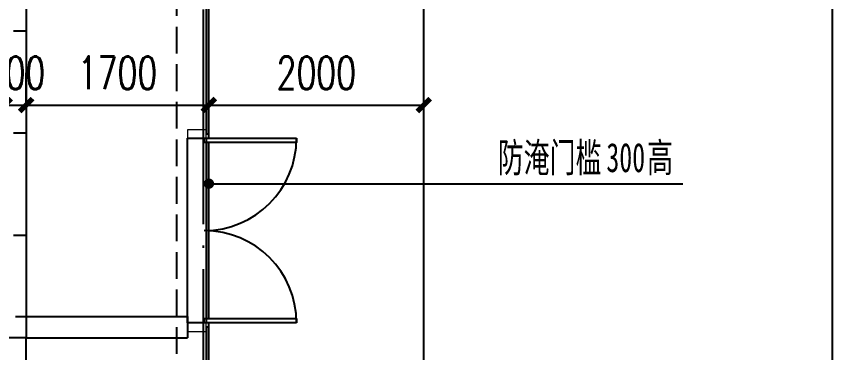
# Model space of a CAD drawing. Header units: millimetres. Extents: x 12325263 to 13848842, y -1463133 to 573208.
# Drawn here: x 12602558 to 12610306, y -622122 to -618993 of the extents above; entities that cross this region are included whole.
import ezdxf

# ---------------------------------------------------------------- set-up
doc = ezdxf.new("R2010")
doc.units = ezdxf.units.MM
doc.header["$LTSCALE"] = 1000
for name, pattern in [('ACAD_ISO02W100', [15, 12, -3]), ('DASH', [0.35, 0.25, -0.1]), ('DASHED2', [0.375, 0.25, -0.125]), ('DOTE', [2.42, 2, -0.2, 0.02, -0.2])]:
    doc.linetypes.add(name, pattern=pattern)
for name, color, linetype in [('20210729mva复核', 1, 'Continuous'), ('A-ANNO-DIMS', 83, 'Continuous'), ('A-AXIS', 16, 'DOTE'), ('A-DETL-0001', 1, 'Continuous'), ('A-GLAZ', 4, 'Continuous'), ('A-WALL', 5, 'Continuous'), ('A-WALL-PATT', 8, 'Continuous'), ('AXIS', 3, 'Continuous'), ('PUB_TEXT', 7, 'Continuous'), ('夹层', 35, 'Continuous'), ('投影线', 6, 'ACAD_ISO02W100'), ('结构边线', 21, 'DASH')]:
    doc.layers.add(name, color=color, linetype=linetype)
for name, color, linetype, lineweight in [('A-DOOR-PROJ', 1, 'Continuous', 25), ('A-FLOR-PROJ', 2, 'Continuous', 25), ('A-GENM', 2, 'Continuous', 70), ('A-GENM-PROJ', 2, 'Continuous', 25), ('A-GLAZ-MULL', 4, 'Continuous', 13), ('A-GLAZ-MULL-PROJ', 2, 'Continuous', 13), ('A-GLAZ-PROJ', 2, 'Continuous', 25), ('Detail Items', 7, 'Continuous', 25)]:
    doc.layers.add(name, color=color, linetype=linetype, lineweight=lineweight)
doc.styles.add('_TCH_DIM_T3', font='SIMPLEX.shx', dxfattribs={"width": 0.705882, "bigfont": 'GBCBIG.shx'})
doc.styles.add('宋体', font='', dxfattribs={"width": 0.65})
doc.styles.get('宋体').set_extended_font_data('SimSun')
doc.dimstyles.new('_TCH_ARCH&&120', dxfattribs={"dimtxt": 306, "dimasz": 120, "dimexe": 300, "dimexo": 360, "dimgap": 147, "dimtad": 1, "dimdec": 0, "dimzin": 0, "dimdsep": 46, "dimtxsty": '_TCH_DIM_T3', "dimblk": 'ARCHTICK', "dimcen": 0.09, "dimclrt": 7, "dimazin": 2, "dimtfac": 1, "dimtdec": 0, "dimtix": 1, "dimtmove": 2, "dimatfit": 3, "dimfxl": 1, "dimfxlon": 1, "dimtolj": 1, "dimtzin": 0, "dimarcsym": 0})

# ---------------------------------------------------------------- blocks, each defined once
blk = doc.blocks.new('A$C53F769B7')
at = {"layer": '20210729mva复核', "color": 8}
blk.add_line((80579.6, 55638.5), (80579.6, 31125.4), dxfattribs=at)
blk = doc.blocks.new('System Panel - G2-4279687-810_L1 SE')
at = {"layer": 'A-GLAZ'}
for p, q in [((-610, 0), (610, 0)), ((610, 25), (-609.7, 25)), ((610, 0), (610, 25))]:
    blk.add_line(p, q, dxfattribs=at)
blk = doc.blocks.new('System Panel - G2-V4-810_L1 SE')
at = {"layer": 'A-GLAZ'}
for p, q in [((610, 25), (-610, 25)), ((-610, 25), (-610, 0)), ((-610, 0), (610, 0)), ((610, 0), (610, 25))]:
    blk.add_line(p, q, dxfattribs=at)
blk = doc.blocks.new('Curtain Wall-Dbl_Inswing Glaz - Clear Glass w_Frame-4280152-810_L1 SE')
at = {"layer": 'Detail Items'}
for p, q in [((-860, 44.4), (-820, 44.4)), ((-860, -815.6), (-860, 44.4)), ((-820, 44.4), (-820, -815.6)), ((820, 44.4), (860, 44.4)), ((820, -815.6), (820, 44.4)), ((860, 44.4), (860, -815.6)), ((-820, -815.6), (-860, -815.6)), ((860, -815.6), (820, -815.6))]:
    blk.add_line(p, q, dxfattribs=at)
for centre, start, end in [((-860, 44.4), 270, 360), ((860, 44.4), 180, 270)]:
    blk.add_arc(centre, 860, start, end, dxfattribs=at)
blk = doc.blocks.new('Rectangular Mullion - 80 X 200mm-4274239-810_L1 SE')
at = {"layer": 'A-GLAZ-MULL'}
for p, q in [((-40, -25), (40, -25)), ((-40, -200), (-40, -44.45)), ((40, -25), (40, -200)), ((40, -200), (-40, -200))]:
    blk.add_line(p, q, dxfattribs=at)
blk = doc.blocks.new('Rectangular Mullion - 80 X 200mm-V5-810_L1 SE')
at = {"layer": 'A-GLAZ-MULL'}
for p, q in [((-40, -25), (40, -25)), ((-40, -200), (-40, -25)), ((40, -44.45), (40, -200)), ((40, -200), (-40, -200))]:
    blk.add_line(p, q, dxfattribs=at)
blk = doc.blocks.new('E L1 CANOPY1 - E L1 CANOPY-4298652-810_L1 SE')
at = {"layer": 'A-GENM'}
for p, q in [((-14850, 34620.2), (-15650.1, 34620.2)), ((-15850, 34520.2), (-14850, 34520.2)), ((-14850, 30280.2), (-15650.1, 30280.2)), ((-15850, 30180.2), (-14850, 30180.2))]:
    blk.add_line(p, q, dxfattribs=at)
blk = doc.blocks.new('asdfadsgfd')
at = {"layer": 'A-DETL-0001'}
blk.add_line((18297.5, 4395.9), (22537.7, 4395.9), dxfattribs=at)
at = {"layer": 'A-FLOR-PROJ'}
for p, q in [((19517.4, 6395.9), (19557.4, 6395.9)), ((19597.4, 6395.9), (21237.4, 6395.9)), ((21277.4, 6395.9), (21317.4, 6395.9))]:
    blk.add_line(p, q, dxfattribs=at)
at = {"layer": 'A-DOOR-PROJ'}
blk.add_blockref('Curtain Wall-Dbl_Inswing Glaz - Clear Glass w_Frame-4280152-810_L1 SE', (20417.4, 6395.9), dxfattribs=at)
at = {"layer": 'A-GENM-PROJ', "rotation": 270}
blk.add_blockref('E L1 CANOPY1 - E L1 CANOPY-4298652-810_L1 SE', (-11982.6, -9254.1), dxfattribs=at)
at = {"layer": 'A-GLAZ-MULL-PROJ', "extrusion": (0, 0, -1), "rotation": 180}
for name, p in [('Rectangular Mullion - 80 X 200mm-V5-810_L1 SE', (-19517.4, 6395.9)), ('Rectangular Mullion - 80 X 200mm-4274239-810_L1 SE', (-21317.4, 6395.9))]:
    blk.add_blockref(name, p, dxfattribs=at)
at = {"layer": 'A-GLAZ-PROJ'}
for name, p in [('System Panel - G2-4279687-810_L1 SE', (18907.4, 6395.9)), ('System Panel - G2-V4-810_L1 SE', (21927.4, 6395.9))]:
    blk.add_blockref(name, p, dxfattribs=at)
blk = doc.blocks.new('qlzw')
at = {"layer": 'A-AXIS'}
blk.add_line((12470866.8, 979489.8), (12470866.8, 1082089.8), dxfattribs=at)
blk = doc.blocks.new('_ArchTick')
at = {"color": 0, "linetype": 'ByBlock', "const_width": 0.4}
blk.add_lwpolyline([(-0.5, -0.5), (0.5, 0.5)], dxfattribs=at)
blk = doc.blocks.new('*D2325')
at = {"layer": 'A-ANNO-DIMS', "color": 0, "lineweight": -2, "transparency": 16777216}
for p, q in [((12604346.8, -619818.2), (12604346.8, -619517.2)), ((12606346.8, -619818.2), (12606346.8, -619517.2)), ((12604346.8, -619817.2), (12606346.8, -619817.2))]:
    blk.add_line(p, q, dxfattribs=at)
at = {"layer": 'Defpoints', "color": 0, "transparency": 16777216}
for p in [(12606346.8, -619817.2), (12604346.8, -620486.8), (12606346.8, -620486.8)]:
    blk.add_point(p, dxfattribs=at)
at = {"layer": 'A-ANNO-DIMS', "color": 0, "lineweight": -2, "transparency": 16777216, "xscale": 120, "yscale": 120, "zscale": 120, "rotation": 180}
blk.add_blockref('_ArchTick', (12604346.8, -619817.2), dxfattribs=at)
at = {"layer": 'A-ANNO-DIMS', "color": 0, "lineweight": -2, "transparency": 16777216, "xscale": 120, "yscale": 120, "zscale": 120}
blk.add_blockref('_ArchTick', (12606346.8, -619817.2), dxfattribs=at)
at = {"layer": 'A-ANNO-DIMS', "color": 7, "transparency": 16777216, "insert": (12605346.8, -619517.2), "char_height": 306, "attachment_point": 5, "style": '_TCH_DIM_T3'}
blk.add_mtext('\\A1;2000', dxfattribs=at)
blk = doc.blocks.new('*D2326')
at = {"layer": 'A-ANNO-DIMS', "color": 0, "lineweight": -2, "transparency": 16777216}
for p, q in [((12602646.8, -619818.2), (12602646.8, -619517.2)), ((12604346.8, -619818.2), (12604346.8, -619517.2)), ((12602646.8, -619817.2), (12604346.8, -619817.2))]:
    blk.add_line(p, q, dxfattribs=at)
at = {"layer": 'Defpoints', "color": 0, "transparency": 16777216}
for p in [(12604346.8, -619817.2), (12602646.8, -620486.8), (12604346.8, -620486.8)]:
    blk.add_point(p, dxfattribs=at)
at = {"layer": 'A-ANNO-DIMS', "color": 0, "lineweight": -2, "transparency": 16777216, "xscale": 120, "yscale": 120, "zscale": 120, "rotation": 180}
blk.add_blockref('_ArchTick', (12602646.8, -619817.2), dxfattribs=at)
at = {"layer": 'A-ANNO-DIMS', "color": 0, "lineweight": -2, "transparency": 16777216, "xscale": 120, "yscale": 120, "zscale": 120}
blk.add_blockref('_ArchTick', (12604346.8, -619817.2), dxfattribs=at)
at = {"layer": 'A-ANNO-DIMS', "color": 7, "transparency": 16777216, "insert": (12603496.8, -619517.2), "char_height": 306, "attachment_point": 5, "style": '_TCH_DIM_T3'}
blk.add_mtext('\\A1;1700', dxfattribs=at)
blk = doc.blocks.new('*D2327')
at = {"layer": 'A-ANNO-DIMS', "color": 0, "lineweight": -2, "transparency": 16777216}
for p, q in [((12602446.8, -619818.2), (12602446.8, -619517.2)), ((12602646.8, -619818.2), (12602646.8, -619517.2)), ((12602446.8, -619817.2), (12602326.8, -619817.2)), ((12602446.8, -619817.2), (12602646.8, -619817.2)), ((12602646.8, -619817.2), (12602766.8, -619817.2))]:
    blk.add_line(p, q, dxfattribs=at)
at = {"layer": 'Defpoints', "color": 0, "transparency": 16777216}
for p in [(12602646.8, -619817.2), (12602446.8, -620486.8), (12602646.8, -620486.8)]:
    blk.add_point(p, dxfattribs=at)
at = {"layer": 'A-ANNO-DIMS', "color": 0, "lineweight": -2, "transparency": 16777216, "xscale": 120, "yscale": 120, "zscale": 120}
blk.add_blockref('_ArchTick', (12602446.8, -619817.2), dxfattribs=at)
at = {"layer": 'A-ANNO-DIMS', "color": 0, "lineweight": -2, "transparency": 16777216, "xscale": 120, "yscale": 120, "zscale": 120, "rotation": 180}
blk.add_blockref('_ArchTick', (12602646.8, -619817.2), dxfattribs=at)
at = {"layer": 'A-ANNO-DIMS', "color": 7, "transparency": 16777216, "insert": (12602546.8, -619517.2), "char_height": 306, "attachment_point": 5, "style": '_TCH_DIM_T3'}
blk.add_mtext('\\A1;200', dxfattribs=at)

msp = doc.modelspace()

# ---------------------------------------------------------------- hatches: boundary and pattern name
at = {"layer": 'A-WALL-PATT'}
h = msp.add_hatch(dxfattribs=at)
h.set_pattern_fill('ANSI37', color=252, scale=150)
h.set_pattern_definition([(45, (-400000, 0), (-168.3798023, 168.3798023), []), (135, (-400000, 0), (-168.3798023, -168.3798023), [])])
edge = h.paths.add_edge_path()
edge.add_line((12617170, -539458), (12627664.7, -539458))
edge.add_line((12627664.7, -539458), (12617498.2, -546587.6))
edge.add_line((12617498.2, -546587.6), (12598406.6, -559976.1))
edge.add_line((12598406.6, -559976.1), (12585091.3, -540989.1))
edge.add_line((12585091.3, -540989.1), (12584144.7, -541197.3))
edge.add_line((12584144.7, -541197.3), (12583864.1, -542803.9))
edge.add_arc((12578880.4, -541928.7), 5060, 269.14738, 350.03971, ccw=False)
edge.add_arc((12578698.9, -554127.5), 7140.2, 89.14809, 125.03345)
edge.add_line((12574600, -548281), (12560037.5, -558490.6))
edge.add_line((12560037.5, -558490.6), (12559927.1, -558471.2))
edge.add_line((12559927.1, -558471.2), (12559927.1, -564050))
edge.add_line((12559927.1, -564050), (12558858.8, -564810))
edge.add_line((12558858.8, -564810), (12559927.1, -566333.2))
edge.add_line((12559927.1, -566333.2), (12559927.6, -588159))
edge.add_line((12559927.6, -588159), (12558263.3, -589586.8))
edge.add_line((12558263.3, -589586.8), (12557796.8, -589586.8))
edge.add_line((12557796.8, -589586.8), (12557796.8, -598151.2))
edge.add_line((12557796.8, -598151.2), (12560482.1, -600836.4))
edge.add_arc((12552451.5, -592361.2), 11675.6, 270.02561, 313.45682, ccw=False)
edge.add_line((12552456.7, -604036.8), (12551424.9, -604036.8))
edge.add_arc((12551424.9, -607536.8), 3500, 90, 186.80534)
edge.add_line((12547949.6, -607951.5), (12549871.4, -624055.3))
edge.add_line((12549871.4, -624055.3), (12550966.8, -633201.5))
edge.add_line((12550966.8, -633201.5), (12550966.8, -643886.8))
edge.add_line((12550966.8, -643886.8), (12550966.8, -653386.8))
edge.add_line((12550966.8, -653386.8), (12614072.2, -653386.8))
edge.add_line((12614072.2, -653386.8), (12616970.5, -653386.8))
edge.add_arc((12639113.3, -663769.1), 24455.9, 154.87893, 159.83059)
edge.add_arc((12619069.5, -656056.1), 3000, 166.12633, 249.14639)
edge.add_arc((12632240.8, -621479.9), 40000, 249.14639, 262.18067)
edge.add_line((12626798.8, -661108), (12526241.6, -661108))
edge.add_line((12526241.6, -661108), (12526241.6, -616108))
edge.add_line((12526241.6, -616108), (12504241.6, -616108))
edge.add_line((12504241.6, -616108), (12504241.6, -539458))
edge.add_line((12504241.6, -539458), (12586460, -539458))
edge.add_line((12586460, -539458), (12617170, -539458))
at = {"layer": '夹层'}
h = msp.add_hatch(dxfattribs=at)
h.set_pattern_fill('CROSS', color=256, scale=300)
h.set_pattern_definition([(0, (0, 0), (476.25, 476.25), [238.125, -714.375]), (90, (119.06, -119.06), (-476.25, 476.25), [238.125, -714.375])])
h.paths.add_polyline_path([(12596996.8, -604186.8), (12604046.8, -604186.8), (12604046.8, -611586.8), (12602646.8, -611586.8), (12602646.8, -621986.8), (12596996.8, -621986.8)])

# ---------------------------------------------------------------- linework, layer by layer
msp.add_lwpolyline([(12604146.8, -620126.9), (12604321.8, -620126.9), (12604321.8, -621846.9), (12604146.8, -621846.9)], close=True)
at = {"layer": 'A-WALL'}
for p, q in [((12602546.8, -621786.8), (12604147.2, -621786.8)), ((12604147.2, -621786.8), (12604147.2, -621986.8)), ((12602646.8, -628536.8), (12602646.8, -621986.8)), ((12602646.8, -621986.8), (12604147.2, -621986.8))]:
    msp.add_line(p, q, dxfattribs=at)
at = {"layer": 'AXIS'}
for p, q in [((12604347.2, -620550), (12606637.3, -620550)), ((12606637.3, -620550), (12608757.8, -620550))]:
    msp.add_line(p, q, dxfattribs=at)
at = {"layer": 'AXIS', "const_width": 48}
msp.add_lwpolyline([(12604323.2, -620550, 1), (12604371.2, -620550, 1)], format="xyb", close=True, dxfattribs=at)
at = {"layer": '夹层'}
msp.add_lwpolyline([(12596996.8, -604186.8), (12604046.8, -604186.8), (12604046.8, -611586.8), (12602646.8, -611586.8), (12602646.8, -621986.8), (12596996.8, -621986.8)], close=True, dxfattribs=at)
at = {"layer": '结构边线'}
msp.add_lwpolyline([(12604046.8, -596611.3), (12604046.8, -597386.8), (12604046.8, -631386.8), (12604046.8, -632162.3), (12603311.9, -633548.2), (12602165.3, -634658.1), (12600731.8, -635359.3), (12599126.3, -635586.8), (12598296.8, -635586.8), (12598296.8, -636386.8), (12596646.8, -636386.8), (12596646.8, -640586.8), (12557252.5, -640586.8, -0.244508)], format="xyb", dxfattribs=at)

# ---------------------------------------------------------------- block references
msp.add_blockref('A$C53F769B7', (12529567.2, -663012.2))
at = {"rotation": 90}
msp.add_blockref('asdfadsgfd', (12610742.7, -641404.3), dxfattribs=at)
at = {"layer": '投影线', "linetype": 'DASHED2', "ltscale": 2}
msp.add_blockref('qlzw', (133430, -1631876.5), dxfattribs=at)

# ---------------------------------------------------------------- texts
at = {"layer": 'PUB_TEXT', "style": '宋体', "width": 0.65}
for s, p in [('防淹门槛', (12607034.5, -620442)), ('高', (12608424.7, -620442)), ('300', (12608045.5, -620442))]:
    msp.add_text(s, height=271.9, dxfattribs=at).set_placement(p)

# ---------------------------------------------------------------- dimensions: what is measured, and where the dimension line sits
at = {"layer": 'A-ANNO-DIMS'}
for p1, p2, picture, middle in [((12602446.8, -620486.8), (12602646.8, -620486.8), '*D2327', (12602546.8, -619517.2)), ((12602646.8, -620486.8), (12604346.8, -620486.8), '*D2326', (12603496.8, -619517.2)), ((12604346.8, -620486.8), (12606346.8, -620486.8), '*D2325', (12605346.8, -619517.2))]:
    dim = msp.add_aligned_dim(p1=p1, p2=p2, distance=669.6, dimstyle='_TCH_ARCH&&120', dxfattribs=at)
    dim.commit()
    dim.dimension.update_dxf_attribs({"geometry": picture, "text_midpoint": middle})

doc.saveas('drawing.dxf')
